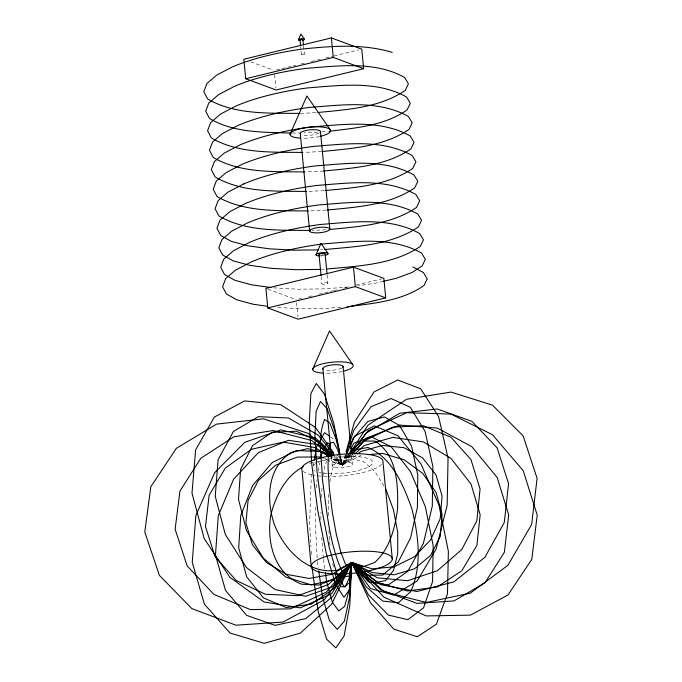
<?xml version="1.0" encoding="UTF-8"?>
<svg xmlns="http://www.w3.org/2000/svg" width="682" height="682" viewBox="0 0 682 682"><rect width="100%" height="100%" fill="white"/><g stroke="black" fill="none" stroke-linecap="round" stroke-linejoin="round"><path stroke-width="0.51" stroke-dasharray="3.41 2.56" d="M328.255 515.669L328.809 493.205M320.83 519.599L321.009 512.173M321.384 497.323L322.126 485.729M315.689 506.897L315.229 521.798L317.207 558.405M316.286 487.741L317.173 479.361M329.96 481.816L330.386 477.673L333.643 465.32L337.829 460.913L342.373 465.047L360.966 455.278M323.524 475.303L324.785 465.925L326.618 461.194M318.426 471.057L319.688 462.754M312.066 473.76L311.205 478.934L309.645 522.787L310.915 546.904M313.43 465.474L314.112 461.339M345.237 454.843L342.373 465.047L327.488 460.708M345.638 455.116L342.373 465.047L327.539 459.566M346.337 455.192L342.373 465.047L331 457.75M346.396 455.474L342.373 465.047L330.889 457.673M301.291 54.347L304.325 54.074L301.35 54.449L300.592 47.032M347.624 455.047L342.373 465.047L331.384 457.23M348.135 455.491L342.373 465.047L332.415 457.093M348.621 455.32L342.373 465.047L332.731 456.923M349.534 455.056L342.373 465.047L333.856 457.136M349.883 454.954L342.373 465.047L334.171 456.787M349.857 455.039L342.373 465.047L334.316 456.608M350.77 455.567L342.373 465.047L335.194 456.156M351.511 454.945L342.373 465.047L336.26 456.514M353.276 455.295L342.373 465.047L337.01 454.186M355.885 455.192L342.373 465.047L339.014 456.386M276.295 69.999L286.593 67.492M287.625 67.237L295.86 65.233M301.009 63.98L306.158 62.727M311.307 61.474L320.583 59.215M325.732 57.961L332.944 56.205M333.967 55.958L358.689 49.931M298.366 299.185L303.516 297.932M308.665 296.679L313.814 295.425M318.963 294.172L332.347 290.907M333.379 290.66L338.528 289.407M343.677 288.154L348.826 286.9M356.038 285.144L381.784 278.87M383.216 281.368L375.219 283.235L357.82 285.784M309.611 463.266L321.529 460.913M325.502 460.128L322.518 460.717A30.477 8.039 -5.5 0 1 327.172 459.421M315.775 112.666L300.941 113.4M317.65 132.172L303.882 132.888M321.878 131.848L328.23 131.362M321.648 151.515L303.643 152.427M323.524 171.02L305.519 171.932M324.342 190.61L307.394 191.437M326.218 210.116L308.213 210.951M325.987 229.783L312.211 230.431M320.455 249.859L322.569 249.697M322.339 269.364L324.453 269.202M348.545 286.994L324.214 288.87L297.684 289.202L272.885 287.804M340.898 307.232L326.09 308.375L299.568 308.707L276.832 307.429M292.211 133.041L299.637 132.947M250.703 61.789L273.252 70.135M267.873 289.159L296.303 299.688M324.572 458.466L326.55 459.199M330.395 436.804L333.745 439.165L334.41 441.152M383.864 485.84L374.972 471.577L363.208 461.279L351.835 458.995L342.373 465.047L339.389 456.088M339.619 456.028L342.373 465.047L340.463 455.832M332.697 563.673L333.924 568.566M340.19 456.088L342.373 465.047L340.327 455.789M317.369 561.542L318.264 567.731M323.345 558.268L321.733 537.416M323.49 559.291L324.803 568.549M329.602 541.892L330.173 546.052M351.665 455.661L352.483 464.144A10.162 2.677 -5.5 0 1 337.326 467.835A10.162 2.677 -5.5 0 1 337.309 463.172A10.162 2.677 -5.5 0 1 352.483 464.144M327.121 274.889L327.923 283.252A3.043 0.801 -5.5 0 1 323.379 284.36A3.043 0.801 -5.5 0 1 323.37 282.962A3.043 0.801 -5.5 0 1 327.923 283.252M303.524 45.72L304.325 54.074M321.154 276.483L321.861 283.797M331.443 457.477L332.253 465.959M274.633 74.611L275.912 87.952M296.602 302.765L297.983 317.139M328.912 530.306L329.534 540.835M311.137 551.099L311.418 556.341M323.66 255.69A6.121 1.611 -5.5 0 1 320.506 255.972M323.592 254.829A3.043 0.801 -5.5 0 1 320.557 255.102M319.594 136.502A20.4 5.388 -5.5 0 1 302.1 138.199M319.116 133.075A10.162 2.677 -5.5 0 1 301.597 134.652M342.228 371.511A20.4 5.388 -5.5 0 1 324.734 373.199M341.742 368.084A10.162 2.677 -5.5 0 1 324.223 369.653M328.92 459.012A30.477 8.039 -5.5 0 1 372.713 462.439A30.477 8.039 -5.5 0 1 328.213 473.461M327.224 473.402A30.477 8.039 -5.5 0 1 318.809 472.251M315.178 471.066A30.477 8.039 -5.5 0 1 313.643 470.222M313.055 465.593A30.477 8.039 -5.5 0 1 316.081 463.376M317.803 462.507A30.477 8.039 -5.5 0 1 320.898 461.271M381.545 464.323A40.715 10.742 -5.5 0 1 327.88 476.428M326.891 476.411A40.715 10.742 -5.5 0 1 322.134 476.215M321 476.13A40.715 10.742 -5.5 0 1 313.729 475.252M311.674 474.851A40.715 10.742 -5.5 0 1 303.217 471.356"/><path stroke-width="1.02" d="M357.573 453.956L360.948 451.493L382.457 445.431L404 447.682L422.67 457.946L435.96 474.834L442.072 496.078L440.197 518.806L430.572 539.974L414.503 556.725L394.145 566.793L372.253 568.839L351.759 562.573L349.764 605.531L344.112 635.914L335.868 647.9L326.635 639.179L318.187 611.422L311.964 566.827M348.655 454.63L351.801 449.412L363.139 441.049L374.861 441.066C397.478 454.945 398.211 485.473 397.546 509.13C394.869 528.473 389.789 548.763 374.819 562.411L363.097 566.759L351.759 562.573L349.516 597.415L344.376 621.097L337.275 629.341L329.491 620.654L322.433 596.605L318.716 570.825M368.144 454.655L382.491 453.419L404.042 459.736L422.729 473.359L436.028 492.464L442.141 514.484L440.257 536.444L430.623 555.387L414.545 568.771L394.179 574.79L372.261 572.624L351.759 562.573L349.713 589.418L343.967 597.244L335.638 584.551L326.328 553.775L317.821 510.827L311.751 463.965L309.278 422.192L310.898 393.531L316.278 383.497L324.393 394.008L333.686 423.053L339.619 451.731M352.219 454.169L364.171 440.956L392.73 427.103L423.334 425.781L450.921 437.213L470.938 459.506L480.077 488.977L476.837 520.767L461.74 549.615L437.29 570.766L407.521 580.714L377.351 577.824L351.759 562.573L349.303 589.257L344.708 606.298L338.741 610.91L332.39 602.308L326.704 581.925L325.391 572.667M350.505 454.11L366.157 433.079L399.822 413.198L437.273 409.012L471.765 421.254L497.059 447.733L508.584 483.657L504.262 522.54L484.868 557.365L453.914 581.831L416.992 591.524L380.752 584.696L351.759 562.573L349.457 582.701L344.248 586.878L337.07 574.372L329.218 547.433L322.117 510.92L317.045 471.441L314.913 436.113L316.116 411.331L320.429 401.553L327.079 408.561L334.862 431.084L339.866 453.726M320.318 458.602L320.634 456.522L327.207 442.78L330.097 443.914M314.283 460.299L316.508 446.846L324.538 432.678L329.559 436.216M354.836 453.905L364.188 445.542L392.772 437.384L423.394 441.91L450.998 458.381L471.023 484.075L480.171 514.748L476.923 545.336L461.816 570.783L437.35 586.895L407.563 590.996L377.368 582.419L351.759 562.573L349.124 578.259L345.331 586.682L340.881 586.708L336.388 578.336L335.16 573.451M346.729 454.203L353.071 438.432L367.862 421.45L384.324 416.924L399.72 425.585L411.51 446.011L417.751 474.825L417.41 507.272L410.538 537.996L398.279 561.908L382.662 575.071L366.251 575.31L351.759 562.573L349.252 576.034L344.598 576.699C329.227 546.623 327.096 511.841 322.339 478.917C322.109 459.301 316.985 438.279 324.615 419.481L329.807 423.087L336.073 439.157L339.951 455.09M346.098 451.774L354.401 422.167L374.12 391.877L397.725 380.002L420.7 388.825L438.62 416.642L448.04 458.125L447.153 505.285L436.13 549.07L417.086 581.064L393.685 595.113L370.42 588.532L351.759 562.573L336.772 570.357C307.983 574.474 285.119 550.442 274.906 525.899C265.929 501.21 266.662 468.065 291.061 452.524L307.565 448.645L325.476 453.01L330.54 456.625M346.286 453.129L353.788 430.274L371.076 406.677L391.101 398.527L410.257 407.29L425.082 431.391L432.891 466.479L432.286 506.197L423.36 543.401L407.742 571.346L388.246 584.994L368.391 581.882L351.759 562.573L331.921 574.355L309.006 578.438L286.116 574.278L266.321 562.428L252.297 544.5L245.921 522.898L248.06 500.52L258.427 480.401L275.622 465.235L297.326 457.076L320.617 457.008L323.583 458.108M328.451 456.471L329.918 452.686M350.019 446.863L354.452 436.335L374.239 425.883L397.93 435.713L420.973 463.931L438.944 505.106L448.381 551.346L447.477 593.741L436.403 624.166L417.29 636.766L393.812 629.119L370.471 602.7L351.759 562.573L328.434 584.517L297.974 595.693L265.426 594.261L236.16 580.459L215.009 556.563L205.47 526.53L209.11 495.303L225.333 468.057L251.47 449.276L283.183 442.081L315.255 447.639L329.253 456.625M298.358 39.854L300.881 34.1L304.343 39.113M290.038 134.345L306.9 95.957L329.969 129.358M315.979 254.812L320.966 243.338L327.957 253.32M312.663 369.346L329.525 330.958L352.603 364.358M300.489 45.992L300.089 39.505L302.868 39.351L303.422 44.671M302.919 39.445L302.476 39.778M350.326 452.66L367.93 425.236L406.6 399.251L450.938 392.082L492.438 405.108L523.12 435.832L537.084 478.338L531.653 524.467L507.868 565.352L470.299 593.144L426.165 602.487L383.949 591.601L351.759 562.573L331.546 604.363L300.37 633.126L264.215 643.331L230.039 633.015L204.404 604.167L192.23 562.318L195.87 515.524L214.608 472.771L244.855 442.277L280.796 429.89L315.527 437.997L331.929 454.527M350.974 448.679L353.839 443.215L371.187 436.77L391.28 446.863L410.496 471.68L425.355 506.743L433.181 545.711L432.558 581.55L423.599 607.79L407.921 619.682L388.356 615.087L368.433 594.832L351.759 562.573L334.316 579.674L311.154 584.849L286.108 577.245L263.303 558.123L246.509 530.639L238.504 499.335L240.61 469.378L252.476 445.721L272.144 432.26L296.363 431.229L321.137 442.797L333.583 455.84M352.176 453.99L366.174 438.194L399.865 425.082L437.35 428.1L471.859 446.684L497.169 477.494L508.695 514.953L504.365 552.301L484.962 582.795L453.99 600.919L417.034 603.408L380.778 589.811L351.759 562.573L332.859 596.358L305.672 618.634L275.102 625.377L246.671 615.369L225.512 590.424L215.461 555.046L218.308 515.618L233.568 479.267L258.461 452.558L288.503 440.308L318.264 444.741L331.921 456.249M351.102 453.368L367.956 430.836L406.651 412.687L451.024 414.085L492.549 434.775L523.247 470.768L537.22 515.157L531.781 559.402L507.979 595.011L470.384 615.138L426.216 615.923L383.975 597.202L351.759 562.573L331.512 593.852L300.276 607.884L264.07 601.984L229.834 577.27L204.165 538.507L191.983 493.129L195.632 449.864L214.404 417.026L244.71 400.922L280.711 404.648L315.493 427.486L333.822 453.095M385.535 488.508L393.471 509.804L397.725 532.574L397.708 553.775L393.429 570.544L385.466 580.612L374.895 582.641L363.131 576.341L351.759 562.573L334.351 588.302L311.231 604.167L286.218 607.56L263.448 597.909L246.679 576.819L238.683 547.765L240.78 515.558L252.621 485.507L272.254 462.575L296.431 450.555L321.171 451.424L329.116 456.531M350.727 453.385L353.114 450.052L367.965 447.486C392.704 458.219 402.977 484.638 411.732 508.226C418.45 535.489 422.516 565.097 410.735 591.592L398.433 602.743L382.755 601.098L366.294 586.929L351.759 562.573L336.797 577.475L319.304 585.02L301.649 584.21C273.891 573.63 266.517 541.747 270.788 515.055C275.758 495.925 285.144 476.386 303.285 466.684M330.753 455.772L311.674 440.529L273.184 430.513L233.858 436.821L200.789 458.304L179.954 491.091L175.121 529.249L187.158 565.898L213.892 594.406L250.499 609.64L290.353 608.838L326.269 592.147L351.759 562.573L324.334 599.759L283.056 622.061L235.861 625.198L191.812 608.566L159.375 575.369L144.78 531.977L150.841 486.726L176.382 448.321L216.501 424.136L263.491 418.816L308.315 433.394L331.537 454.979M351.759 562.573L332.825 586.75L305.587 596.298L274.974 589.495L246.5 567.577L225.316 534.5L215.239 496.232L218.112 459.694L233.389 431.476L258.333 416.676L288.418 417.981L318.23 435.133L333.89 454.536M243.772 183.91L227.95 192.145L218.163 200.61L215.077 208.735L218.888 215.972C245.972 231.829 279.697 230.064 310.088 230.456M331.384 37.919L243.841 59.24L245.716 78.745L276.116 90.007L363.659 68.686L361.775 49.181L331.384 37.919L333.259 57.433L363.659 68.686M245.716 78.745L333.259 57.433M353.455 267.114L265.912 288.426L267.787 307.932L298.179 319.193L385.722 297.872L383.847 278.367L353.455 267.114L355.331 286.619L385.722 297.872M267.787 307.932L355.331 286.619M383.216 281.368L396.216 278.324L412.226 272.425L422.158 265.946L425.329 259.322L421.527 253.022C391.639 236.313 355.237 241.479 322.535 243.968A99.069 28.158 -8.2 0 0 251.274 261.931L235.46 270.166L225.674 278.631L222.588 286.755L226.407 293.993L236.867 299.841L253.38 304.291L267.634 306.303M317.889 112.504C347.581 109.546 379.9 107.713 405.253 90.399L408.424 83.775L404.622 77.467C374.742 60.766 338.332 65.932 305.638 68.422A99.069 28.158 -8.2 0 0 234.369 86.384L218.564 94.61L208.777 103.084L205.683 111.209L209.502 118.446C233.764 132.999 263.729 132.189 291.154 133.05M329.287 131.276C355.816 127.969 384.639 125.727 407.128 109.904L410.308 103.28L406.506 96.972C376.617 80.271 340.216 85.438 307.514 87.927A99.069 28.158 -8.2 0 0 236.245 105.889L220.439 114.116L210.653 122.59L207.558 130.714L211.377 137.952C238.461 153.808 272.186 152.043 302.578 152.436M322.705 151.438C352.057 148.471 383.975 146.545 409.012 129.41L412.184 122.786L408.382 116.477C378.493 99.777 342.091 104.943 309.389 107.432A99.069 28.158 -8.2 0 0 238.129 125.394L222.315 133.621L212.528 142.095L209.442 150.219L213.253 157.457C240.337 173.313 274.062 171.549 304.453 171.941M323.524 171.02C353.216 168.062 385.535 166.229 410.888 148.915L414.059 142.291L410.257 135.982C380.368 119.282 343.967 124.448 311.273 126.937A99.069 28.158 -8.2 0 0 240.004 144.899L224.199 153.126L214.412 161.6L211.318 169.724L215.137 176.962C242.221 192.818 275.946 191.054 306.337 191.446M325.399 190.525C355.1 187.567 387.419 185.734 412.763 168.42L415.935 161.796L412.141 155.496C382.252 138.787 345.851 143.953 313.149 146.442A99.069 28.158 -8.2 0 0 241.88 164.405L226.074 172.64L216.288 181.105L213.193 189.229L217.012 196.467C244.096 212.324 277.821 210.559 308.213 210.951M327.275 210.03C356.976 207.072 389.294 205.239 414.647 187.925L417.819 181.301L414.017 175.001C384.128 158.292 347.726 163.458 315.024 165.948A99.069 28.158 -8.2 0 0 243.764 183.91M329.159 229.536C358.851 226.577 391.17 224.745 416.523 207.43L419.694 200.806L415.892 194.506C386.003 177.797 349.602 182.964 316.9 185.453A99.069 28.158 -8.2 0 0 245.639 203.415L229.834 211.65L220.039 220.115L216.953 228.24L220.772 235.478L231.232 241.326L247.745 245.776L269.134 248.794L293.933 250.192L318.332 249.885M324.692 249.535C356.43 246.5 391.17 245.341 418.398 226.935L421.57 220.312L417.776 214.012C387.887 197.303 351.486 202.469 318.784 204.958A99.069 28.158 -8.2 0 0 247.515 222.92L231.71 231.155L221.923 239.621L218.828 247.745L222.647 254.983L233.108 260.831L249.621 265.281L271.01 268.299L295.809 269.697L321.273 269.373M326.567 269.04C358.306 266.006 393.045 264.846 420.283 246.441L423.454 239.817L419.652 233.517C389.763 216.808 353.361 221.974 320.659 224.463A99.069 28.158 -8.2 0 0 249.39 242.425L233.585 250.661L223.798 259.126L220.712 267.25L224.523 274.488L234.992 280.336L251.505 284.786L270.848 287.523M347.249 306.747C373.412 303.354 401.86 301.12 424.034 285.451L427.205 278.827L423.411 272.527L412.891 266.96M299.884 113.417C269.279 113.05 234.889 114.926 207.618 98.941L203.807 91.703L206.893 83.579L216.68 75.105L232.502 66.879A99.069 28.158 -8.2 0 1 303.754 48.916C333.123 45.847 363.574 43.75 392.235 52.395M300.327 39.965L299.884 39.718M349.082 567.364L345.245 563.673L340.761 552.019L336.226 533.955L332.27 511.926L329.406 488.892L328.033 467.946L328.332 451.927L330.258 442.985L333.558 442.311L337.786 450.018L339.312 455.03M392.303 558.933A40.715 10.742 -5.5 0 0 331.452 555.054A40.715 10.742 -5.5 0 0 331.52 573.741A40.715 10.742 -5.5 0 0 392.303 558.933L382.917 461.407A40.715 10.742 -5.5 0 0 342.33 454.263A40.715 10.742 -5.5 0 0 301.828 468.687L311.214 566.213M320.463 131.609L329.858 229.135A10.162 2.677 -5.5 0 1 314.692 232.826A10.162 2.677 -5.5 0 1 314.675 228.172A10.162 2.677 -5.5 0 1 329.858 229.135M343.097 366.618L351.46 453.539M325.109 253.994L327.019 273.849M319.04 254.539L321.052 275.434M300.233 133.425L309.628 230.951M322.867 368.433L331.341 456.42M319.031 255.946A6.121 1.611 -5.5 0 1 317.403 253.644A6.121 1.611 -5.5 0 1 326.738 252.809A6.121 1.611 -5.5 0 1 325.126 255.4M319.449 254.906A3.043 0.801 -5.5 0 1 321.674 253.499A3.043 0.801 -5.5 0 1 325.007 254.215M300.617 40.443A3.06 0.81 -5.5 0 1 298.904 39.343A3.06 0.81 -5.5 0 1 303.899 38.9A3.06 0.81 -5.5 0 1 302.194 40.298M300.208 138.114A20.4 5.388 -5.5 0 1 294.777 130.441A20.4 5.388 -5.5 0 1 325.902 127.645A20.4 5.388 -5.5 0 1 320.523 136.289M300.583 134.09A10.162 2.677 -5.5 0 1 310.344 129.827A10.162 2.677 -5.5 0 1 320.122 132.334M322.842 373.114A20.4 5.388 -5.5 0 1 317.403 365.45A20.4 5.388 -5.5 0 1 348.528 362.654A20.4 5.388 -5.5 0 1 343.157 371.289M323.217 369.098A10.162 2.677 -5.5 0 1 332.969 364.836A10.162 2.677 -5.5 0 1 342.756 367.342"/></g></svg>
